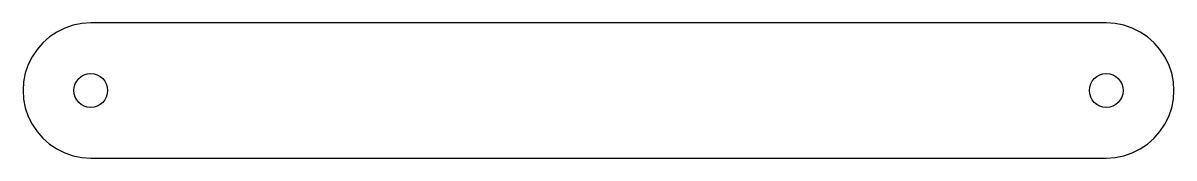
# Model space of a CAD drawing. Header units: millimetres. Extents: x -20 to 320, y -20 to 20.
import ezdxf

# ---------------------------------------------------------------- set-up
doc = ezdxf.new("R2010")
doc.units = ezdxf.units.MM

msp = doc.modelspace()

# ---------------------------------------------------------------- linework, layer by layer
at = {"layer": 'CUT'}
for p, q in [((-10, 17.32), (-12.175, 15.867)), ((-7.654, 18.478), (-10, 17.32)), ((-5.176, 19.319), (-7.654, 18.478)), ((-2.611, 19.829), (-5.176, 19.319)), ((0, 20), (-2.611, 19.829)), ((300, 20), (0, 20)), ((302.611, 19.829), (300, 20)), ((305.176, 19.319), (302.611, 19.829)), ((307.654, 18.478), (305.176, 19.319)), ((310, 17.32), (307.654, 18.478)), ((312.175, 15.867), (310, 17.32)), ((-14.142, 14.142), (-15.867, 12.175)), ((-12.175, 15.867), (-14.142, 14.142)), ((314.142, 14.142), (312.175, 15.867)), ((315.867, 12.175), (314.142, 14.142)), ((-15.867, 12.175), (-17.32, 10)), ((317.32, 10), (315.867, 12.175)), ((-18.478, 7.654), (-19.319, 5.176)), ((-17.32, 10), (-18.478, 7.654)), ((318.478, 7.654), (317.32, 10)), ((319.318, 5.176), (318.478, 7.654)), ((-19.319, 5.176), (-19.829, 2.611)), ((319.829, 2.611), (319.318, 5.176)), ((-19.829, 2.611), (-20, 0)), ((-20, 0), (-19.829, -2.611)), ((320, 0), (319.829, 2.611)), ((319.829, -2.611), (320, 0)), ((-19.829, -2.611), (-19.319, -5.176)), ((319.318, -5.176), (319.829, -2.611)), ((-19.319, -5.176), (-18.478, -7.654)), ((318.478, -7.654), (319.318, -5.176)), ((-18.478, -7.654), (-17.32, -10)), ((-17.32, -10), (-15.867, -12.175)), ((315.867, -12.175), (317.32, -10)), ((317.32, -10), (318.478, -7.654)), ((-15.867, -12.175), (-14.142, -14.142)), ((314.142, -14.142), (315.867, -12.175)), ((-14.142, -14.142), (-12.175, -15.867)), ((-12.175, -15.867), (-10, -17.32)), ((310, -17.32), (312.175, -15.867)), ((312.175, -15.867), (314.142, -14.142)), ((-10, -17.32), (-7.654, -18.478)), ((-7.654, -18.478), (-5.176, -19.319)), ((-5.176, -19.319), (-2.611, -19.829)), ((-2.611, -19.829), (0, -20)), ((0, -20), (300, -20)), ((300, -20), (302.611, -19.829)), ((302.611, -19.829), (305.176, -19.319)), ((305.176, -19.319), (307.654, -18.478)), ((307.654, -18.478), (310, -17.32))]:
    msp.add_line(p, q, dxfattribs=at)
for centre in [(0, 0), (300, 0)]:
    msp.add_circle(centre, 5, dxfattribs=at)

doc.saveas('drawing.dxf')
